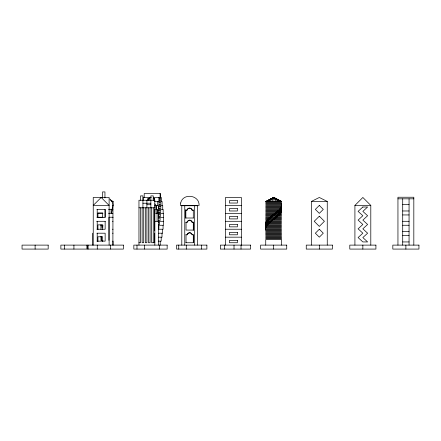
<?xml version="1.0" encoding="UTF-8"?>
<svg xmlns="http://www.w3.org/2000/svg" width="441" height="441" viewBox="0 0 441 441"><rect width="100%" height="100%" fill="white"/><g stroke="black" fill="none" stroke-linecap="round" stroke-linejoin="round"><path stroke-width="0.66" d="M154.791 206.206L154.791 205.412L162.729 205.412L162.729 209.387M267.191 224.469L265.752 223.675L265.603 224.469L267.229 225.263L267.483 222.881M265.686 227.644L265.669 228.438L265.686 227.644L281.479 227.644M281.479 225.263L265.653 225.263L265.669 224.469L281.479 224.469M279.925 210.181L280.013 209.387L281.49 210.181L281.601 209.387L265.73 209.387M265.736 207L281.386 207L281.501 206.206M281.049 212.562L281.049 211.768L279.991 213.356L279.214 212.562L276.871 215.737L276.761 216.531L278.569 214.943L278.569 215.737M265.747 227.644L265.895 226.85L281.479 226.85M269.754 217.325L269.793 218.912L270.515 218.119L270.713 216.531M279.77 210.974L279.974 210.181L281.297 210.974L281.551 210.181L281.551 210.974M111.397 213.047L112.494 209.387M265.736 207.794L281.077 207.794L281.319 207M265.951 226.85L266.226 226.057L266.226 226.85M279.17 212.562L279.826 210.974L280.994 211.768L281.369 210.974L281.369 211.768M267.759 222.088L267.433 222.881L266.314 222.088L265.906 222.881L265.906 222.088M271.948 201.443L273.69 197.474L281.623 201.443L265.725 201.443M276.149 217.325L276.149 216.531L275.79 218.119M281.011 207.794L280.636 208.587L280.636 207.794M111.534 210.065C114.026 206.614 113.216 201.487 109.781 198.974M266.303 226.057L266.711 225.263L266.711 226.057M268.635 220.5L267.72 222.088L266.794 221.294L266.259 222.088L266.259 221.294M271.292 217.325L271.722 216.531L274.804 214.15L270.52 218.119M280.085 209.387L280.581 208.587M266.777 225.263L267.307 224.469L267.307 225.263M267.362 219.706L267.362 220.5L268.106 219.706L268.602 220.5L269.197 219.706M280.018 209.387L279.407 210.181L279.407 209.387M267.356 224.469L267.996 223.675L267.996 224.469M269.837 218.912L269.17 219.706L268.845 218.119M147.432 200.451L149.962 197.474M279.329 210.181L276.854 212.562L276.854 211.768M270.002 201.443L273.69 197.474L281.435 201.443M268.045 223.675L269.66 222.088L269.66 222.881M276.127 216.531L276.887 215.737M354.917 245.113L354.917 205.412L362.855 197.474L370.798 205.412L370.798 245.113M276.149 216.531L272.053 220.5L270.686 221.294L271.65 220.5L271.65 221.294M272.907 215.737L275.829 213.356L274.831 214.15L274.831 213.356M272.858 219.706L271.673 220.5L274.506 218.119L274.506 218.912M272.742 198.356L273.69 197.474L281.264 201.443M274.737 218.912L274.737 218.119L272.698 219.706L272.681 220.5M268.31 201.443L273.69 197.474L280.719 201.443M272.626 198.196L273.69 197.474L278.161 200.12M266.981 201.443L273.69 197.474L279.528 201.443M275.89 213.091L276.816 212.562L275.868 213.356L275.868 212.562M268.415 200.451L273.69 197.474L275.3 198.665M271.204 221.294L269.71 222.088L270.62 221.294L270.62 222.088M266.11 201.443L273.69 197.474L277.935 201.443M265.94 201.443L273.69 197.474L274.611 198.467M265.758 201.443L273.69 197.474L276.055 201.443M311.379 245.113L311.379 201.443L319.317 197.474L327.255 201.443L327.255 245.113M269.903 222.352L268.834 222.881L268.79 223.675M189.751 232.804L189.183 232.87A2.541 2.541 0 0 0 187.271 234.788L185.848 234.788M151.379 197.474L143.198 197.474L143.198 200.12M153.429 197.474L161.367 197.474L161.367 201.443M149.786 198.268L147.906 198.268L147.906 200.649M153.214 198.268L154.78 198.268M159.311 198.268L160.623 198.268L160.623 200.649L159.311 200.649M397.947 198.825L413.823 198.825M111.606 201.443L113.161 201.443L113.161 205.412L112.692 205.412M154.405 201.443L162.101 201.443L162.101 205.412M311.379 201.443L327.255 201.443M158.881 202.237L160.789 202.237L160.789 204.618L158.881 204.618M265.725 202.237L281.595 202.237M265.736 203.031L281.606 203.031M142.928 203.229L150.866 203.229M265.736 203.825L281.606 203.825M265.736 204.618L281.606 204.618L281.567 206.206L265.736 206.206M402.71 204.618L409.061 204.618M146.897 204.718L150.866 204.718M225.483 205.412L241.365 205.412M265.736 205.412L281.606 205.412L281.441 204.618M354.917 205.412L370.798 205.412M181.786 205.732L197.662 205.732M138.959 207.794L154.841 207.794M265.736 208.587L281.512 208.587L281.54 209.387L280.476 208.852M108.453 209.304L111.099 209.304L111.099 213.273M96.904 209.387L105.151 209.387L105.151 217.325L96.921 217.325M111.149 209.387L112.962 209.387M155.679 209.387L163.176 209.387L163.176 213.356M157.051 210.181L160.722 210.181L160.722 212.562L157.051 212.562M185.848 210.181L187.089 210.181A2.541 2.541 0 0 1 189.569 208.191L190.137 208.257A2.541 2.541 0 0 1 192.05 210.181L193.29 210.181M265.73 210.181L281.601 210.181L281.601 209.387M265.719 210.974L281.59 210.974M402.71 210.974L409.061 210.974M265.719 211.768L281.59 211.768M265.702 212.562L281.579 212.562M97.665 213.273L102.957 213.273M108.453 213.273L112.885 213.273M155.679 213.356L163.44 213.356L163.44 217.325M225.483 213.356L241.365 213.356M265.702 213.356L281.579 213.356M158.495 214.15L160.474 214.15L160.474 216.531L158.495 216.531M265.686 214.15L281.562 214.15M265.686 214.943L281.562 214.943M402.71 214.943L409.061 214.943M265.669 215.737L281.545 215.737M265.669 216.531L281.545 216.531M97.665 217.242L102.957 217.242M112.885 217.242L108.916 217.242L108.916 240.351M112.461 217.325L113.012 217.325M158.804 217.325L163.506 217.325L163.506 221.294L154.697 221.294M265.653 217.325L281.529 217.325M185.848 218.003L193.29 218.003M158.705 218.119L160.083 218.119L160.083 220.5L158.705 220.5M265.653 218.119L281.529 218.119M265.636 218.912L281.512 218.912M265.636 219.706L281.512 219.706M265.62 220.5L281.496 220.5M96.629 221.294L105.322 221.294M112.505 221.294L113.012 221.294M225.483 221.294L241.365 221.294M265.62 221.294L281.496 221.294M402.71 221.294L409.061 221.294M158.28 222.088L159.559 222.088L159.559 224.469L158.28 224.469M265.609 222.088L281.485 222.088M185.848 222.485L187.089 222.485A2.541 2.541 0 0 1 189.569 220.5L190.137 220.561A2.541 2.541 0 0 1 192.05 222.485L193.29 222.485L193.29 230.423M265.609 222.881L281.485 222.881M281.479 223.675L265.603 223.675L265.653 225.263M100.752 225.263L103.089 225.263M158.446 225.263L163.385 225.263L163.385 221.294M402.71 225.263L409.061 225.263M281.479 226.057L265.917 226.057L266.177 226.85M101.088 226.95L103.095 226.95M281.485 229.232L265.609 229.232L265.609 228.438L281.485 228.438M96.921 229.232L105.151 229.232L105.151 221.294M112.505 229.232L113.056 229.232M158.446 229.232L163.076 229.232L163.076 225.263M225.483 229.232L241.365 229.232M265.62 230.026L281.496 230.026M265.62 230.819L281.496 230.819M265.631 231.613L281.512 231.613M402.71 231.613L409.061 231.613M265.631 232.407L281.512 232.407M96.921 233.201L105.151 233.201L105.151 241.144L96.921 241.144M112.554 233.201L113.056 233.201M158.655 233.201L162.657 233.201L162.657 229.232M265.647 233.201L281.529 233.201M265.647 233.995L281.529 233.995M265.664 234.788L281.545 234.788M265.664 235.582L281.545 235.582M402.71 235.582L409.061 235.582M265.686 236.376L281.562 236.376M158.451 237.17L162.007 237.17L162.007 233.201M225.483 237.17L241.365 237.17M265.686 237.17L281.562 237.17M265.702 237.964L281.579 237.964M265.702 238.757L281.579 238.757M102.957 240.351L100.972 240.351L100.972 236.271M112.554 241.144L113.045 241.144L113.045 245.113M158.236 241.144L161.191 241.144L161.191 237.17M402.71 241.938L409.061 241.938M138.959 242.732L140.547 242.732L140.547 207.794M154.841 242.732L151.66 242.732L151.66 207.794M185.848 242.732L193.417 242.732L193.417 234.788L192.05 234.788A2.541 2.541 0 0 0 190.137 232.87M266.827 225.792L265.725 225.263L265.846 226.057L265.846 225.263M110.256 200.027L113.161 201.443M279.572 211.768L280.553 212.562L280.603 213.356M268.122 221.294L267.406 220.5L266.761 221.294L266.761 220.5M154.725 203.825L155.916 205.412L156.252 213.753M278.199 214.15L278.536 214.943L280.029 213.356L280.029 214.15M281.215 203.825L281.512 204.618L281.512 203.825M265.609 228.438L265.675 230.026M277.576 214.943L277.709 216.531M273.69 197.474L274.015 201.443M281.54 205.412L281.567 206.206M104.947 197.871L104.947 191.918L102.566 191.918L102.566 197.877M413.823 245.113L413.823 197.237L397.947 197.237L397.947 245.113M409.061 198.825L409.061 245.113M405.885 245.113L405.885 249.082M402.71 198.825L402.71 245.113M362.855 245.113L362.855 249.082M319.317 245.113L319.317 249.082M281.617 245.113L281.617 239.557L265.736 239.557L265.736 245.113M281.512 209.387L281.292 207.794L281.292 208.587M281.386 206.206L281.386 207M281.077 207L281.077 207.794M280.085 208.587L280.013 210.181M279.974 210.181L279.974 210.974M279.346 214.943L279.346 214.15L278.751 213.356L278.751 214.15M279.214 212.562L279.214 213.356M278.607 210.181L278.607 210.974L276.209 212.562L277.736 211.768L277.78 210.974M276.788 217.325L276.788 216.531L274.765 218.119L275.349 217.325L275.349 218.119M273.778 214.15L273.778 214.943M273.723 218.912L273.723 219.706M273.674 245.113L273.674 249.082M272.731 214.943L272.731 215.737L272.08 216.531L272.08 215.737M271.7 215.737L271.7 216.531L268.067 219.706L268.067 218.912M268.602 219.706L268.602 220.5M267.257 222.881L267.257 223.675L265.967 222.881L265.686 223.675L265.686 222.881M267.191 223.675L267.229 225.263M265.895 226.85L265.895 227.644M241.365 245.113L241.365 197.474L225.483 197.474L225.483 245.113M241.029 245.113L241.029 249.082M234.017 245.113L234.017 249.082M224.458 245.113L224.458 249.082M201.372 245.113L201.372 249.082M197.662 205.412L197.662 245.113M194.685 205.412L194.685 245.113M193.29 218.119L193.29 210.065L192.05 210.065A2.541 2.541 0 0 0 190.137 208.146L189.569 208.08A2.541 2.541 0 0 0 187.089 210.065L185.848 210.065L185.848 218.119M193.29 234.788L193.29 242.732M186.284 245.113L186.284 249.082M186.03 234.788L186.03 242.732M185.584 209.806L185.584 217.953M184.762 205.412L184.762 245.113M181.786 205.412L181.786 245.113M178.743 245.113L178.743 249.082M160.359 197.474L160.359 193.505L144.207 193.505L144.207 197.474M160.221 241.144L160.221 245.113M160.083 193.505L160.083 197.474M159.625 198.268L159.625 200.649M159.614 245.113L159.614 249.082M159.041 202.237L159.041 204.618M159.008 206.206L159.008 208.587M159.025 210.181L159.025 212.562M158.92 214.15L158.92 216.531M158.881 197.474L158.881 201.443M158.909 226.057L158.909 228.438M158.666 213.356L158.666 245.113M158.071 210.181L158.071 212.562M157.724 201.443L157.724 205.412M157.454 210.181L157.454 212.562M157.079 213.356L157.079 221.294M156.395 205.412L156.395 209.387M154.841 245.113L154.841 200.253L138.959 200.253L138.959 245.113M154.697 209.387L154.697 230.819M154.697 233.201L154.697 242.732M154.488 198.268L154.488 200.649M154.179 198.268L154.179 200.649M153.248 200.253L153.248 195.887L150.866 195.887L150.866 207.794M153.248 207.794L153.248 242.732M150.072 207.794L150.072 242.732L148.485 242.732L148.485 207.794M149.736 197.474L149.736 200.12M148.215 198.268L148.215 200.054M146.897 200.253L146.897 242.732L145.31 242.732L145.31 207.794M144.527 245.113L144.527 249.082M143.722 207.794L143.722 242.732L142.134 242.732L142.134 207.794M142.928 207.794L142.928 195.887L140.547 195.887L140.547 200.253M136.986 245.113L136.986 249.082M112.962 205.412L112.885 245.113M110.333 245.113L110.333 249.082M109.12 245.113L109.12 197.474L93.238 197.474L93.238 245.113M105.068 209.387L105.068 217.325M102.687 217.722L102.687 212.959L97.924 212.959L97.924 217.722M102.687 229.629L102.687 224.866L97.924 224.866L97.924 229.629M102.687 241.541L102.687 236.773L97.924 236.773L97.924 241.541M101.584 236.508L101.584 240.483M100.972 224.717L100.972 229.474M97.268 245.113L97.268 249.082M97.207 209.387L97.207 217.325M97.207 221.294L97.207 229.232M97.207 233.201L97.207 241.144M92.367 233.201L92.367 245.113M88.117 245.113L88.117 249.082M73.923 245.113L73.923 249.082M64.369 245.113L64.369 249.082M35.115 245.113L35.115 249.082M192.232 234.788A2.541 2.541 0 0 0 190.319 232.87L189.569 232.804A2.541 2.541 0 0 0 187.089 234.788M180.672 202.992L180.352 205.412L199.089 205.412C199.564 194.872 182.943 192.684 180.672 202.992M101.176 197.474L93.238 205.412L109.12 205.412L101.176 197.474M319.317 205.412L315.348 209.387L319.317 213.356L323.286 209.387L319.317 205.412M319.317 216.2L314.224 221.294L319.317 226.387L324.411 221.294L319.317 216.2M319.317 229.232L315.348 233.201L319.317 237.17L323.286 233.201L319.317 229.232M362.855 207L358.092 211.371L362.855 215.737L358.092 220.103L362.855 224.469L358.092 228.835L362.855 233.201L358.092 237.567L362.855 241.938L367.618 241.938L362.855 237.567L367.618 233.201L362.855 228.835L367.618 224.469L362.855 220.103L367.618 215.737L362.855 211.371L367.618 207L362.855 207M189.751 220.147L189.183 220.213A2.541 2.541 0 0 0 187.271 222.132L186.03 222.132L186.03 230.075L193.472 230.075L193.472 222.132L192.232 222.132A2.541 2.541 0 0 0 190.319 220.213L189.751 220.147M237.39 200.649L229.452 200.649L229.452 203.031L237.39 203.031L237.39 200.649M160.827 206.206L158.297 206.206L158.297 208.587L160.827 208.587L160.827 206.206M237.39 208.587L229.452 208.587L229.452 210.974L237.39 210.974L237.39 208.587M237.39 216.531L229.452 216.531L229.452 218.912L237.39 218.912L237.39 216.531M237.39 224.469L229.452 224.469L229.452 226.85L237.39 226.85L237.39 224.469M237.39 232.407L229.452 232.407L229.452 234.788L237.39 234.788L237.39 232.407M237.39 240.351L229.452 240.351L229.452 242.732L237.39 242.732L237.39 240.351M48.179 245.113L22.05 245.113L22.05 249.082L48.179 249.082L48.179 245.113M86.987 245.113L60.864 245.113L60.864 249.082L86.987 249.082L86.987 245.113M123.397 245.113L87.241 245.113L87.241 249.082L123.397 249.082L123.397 245.113M167.156 245.113L133.832 245.113L133.832 249.082L167.156 249.082L167.156 245.113M206.89 245.113L176.565 245.113L176.565 249.082L206.89 249.082L206.89 245.113M250.587 245.113L220.357 245.113L220.357 249.082L250.587 249.082L250.587 245.113M286.738 245.113L260.614 245.113L260.614 249.082L286.738 249.082L286.738 245.113M332.382 245.113L306.252 245.113L306.252 249.082L332.382 249.082L332.382 245.113M375.919 245.113L349.79 245.113L349.79 249.082L375.919 249.082L375.919 245.113M418.95 245.113L392.821 245.113L392.821 249.082L418.95 249.082L418.95 245.113"/></g></svg>
